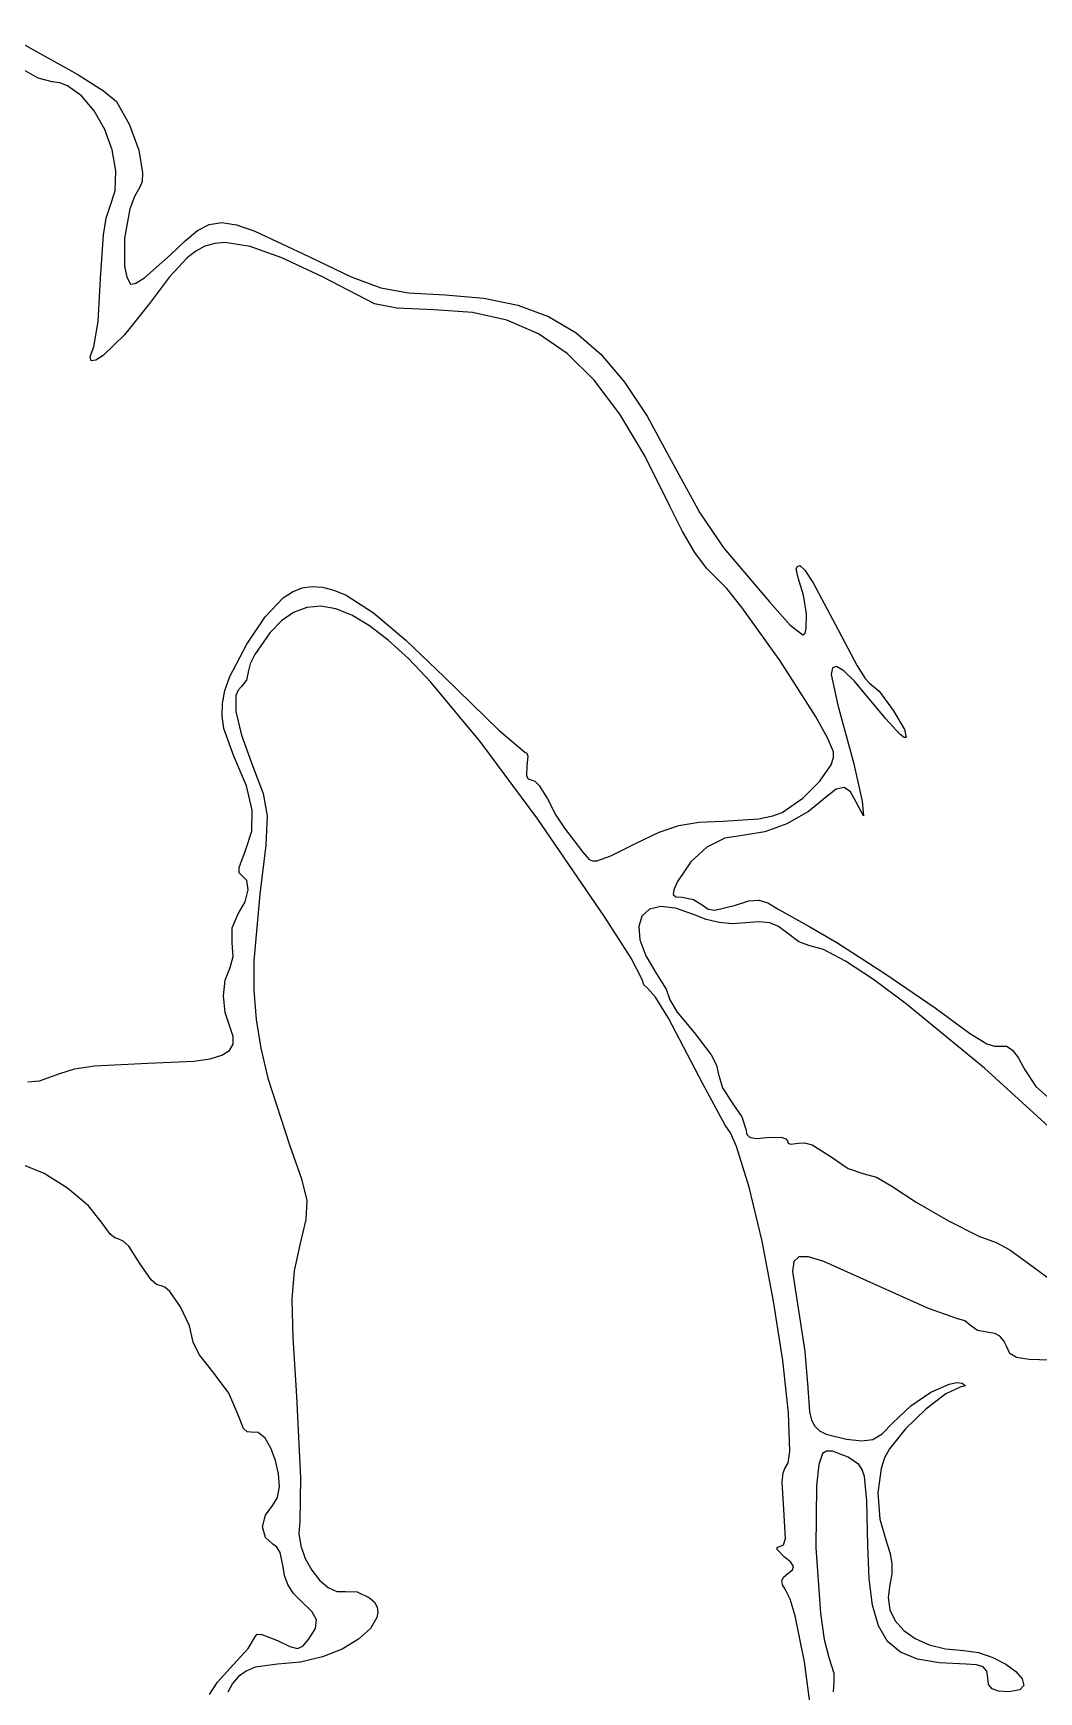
# Model space of a CAD drawing. Extents: x 56 to 1033, y 17 to 979.
# Drawn here: x 626.3 to 712, y 830.2 to 971.6 of the extents above; entities that cross this region are included whole.
import ezdxf

# ---------------------------------------------------------------- set-up
doc = ezdxf.new("R2010")
doc.units = 0

msp = doc.modelspace()

# ---------------------------------------------------------------- linework, layer by layer
at = {"layer": 'Layer 1'}
for p, q in [((623.738056, 971.617058), (630.061662, 968.081559)), ((626.687002, 967.780104), (625.27977, 968.563916)), ((627.87456, 967.454096), (626.687002, 967.780104)), ((628.531269, 967.372394), (627.87456, 967.454096)), ((630.061662, 968.081559), (632.268715, 966.686871)), ((629.174804, 967.137866), (628.531269, 967.372394)), ((630.39351, 966.273812), (629.174804, 967.137866)), ((631.472997, 964.988885), (630.39351, 966.273812)), ((632.268715, 966.686871), (633.35653, 965.797169)), ((632.355582, 963.410038), (631.472997, 964.988885)), ((633.35653, 965.797169), (634.466975, 963.813539)), ((632.983586, 961.664224), (632.355582, 963.410038)), ((634.466975, 963.813539), (635.254853, 961.628304)), ((633.299324, 959.878394), (632.983586, 961.664224)), ((635.254853, 961.628304), (635.594301, 959.700634)), ((633.245116, 958.1795), (633.299324, 959.878394)), ((635.556533, 958.976876), (635.35946, 958.489699)), ((635.594301, 959.700634), (635.556533, 958.976876)), ((632.76328, 956.694496), (633.245116, 958.1795)), ((634.894306, 957.700424), (634.515298, 956.649569)), ((635.35946, 958.489699), (634.894306, 957.700424)), ((632.495718, 955.832271), (632.76328, 956.694496)), ((634.515298, 956.649569), (634.052439, 954.145675)), ((632.26442, 954.413735), (632.495718, 955.832271)), ((639.212922, 953.92146), (640.274887, 954.784467)), ((640.274887, 954.784467), (641.275721, 955.298251)), ((641.275721, 955.298251), (642.341218, 955.46142)), ((642.341218, 955.46142), (643.597172, 955.272585)), ((643.597172, 955.272585), (645.169379, 954.730355)), ((645.169379, 954.730355), (649.76573, 952.580149)), ((632.00949, 950.695126), (632.26442, 954.413735)), ((634.052439, 954.145675), (634.044325, 951.743123)), ((637.96403, 952.710619), (639.212922, 953.92146)), ((640.91015, 953.445443), (640.134052, 953.040699)), ((641.737048, 953.687702), (640.91015, 953.445443)), ((642.63842, 953.767438), (641.737048, 953.687702)), ((644.759278, 953.439187), (642.63842, 953.767438)), ((647.462107, 952.460381), (644.759278, 953.439187)), ((635.743468, 950.753271), (637.96403, 952.710619)), ((639.385082, 952.473508), (637.873834, 950.851939)), ((640.134052, 953.040699), (639.385082, 952.473508)), ((650.936293, 950.830713), (647.462107, 952.460381)), ((649.76573, 952.580149), (653.389629, 950.850537)), ((631.802252, 947.025361), (632.00949, 950.695126)), ((634.044325, 951.743123), (634.233749, 950.818946)), ((634.233749, 950.818946), (634.5644, 950.207019)), ((634.967972, 950.262686), (635.743468, 950.753271)), ((637.873834, 950.851939), (636.18702, 948.581046)), ((655.37122, 948.549876), (650.936293, 950.830713)), ((653.389629, 950.850537), (655.912061, 949.903213)), ((634.5644, 950.207019), (634.967972, 950.262686)), ((655.912061, 949.903213), (658.265753, 949.475074)), ((658.265753, 949.475074), (661.38343, 949.303019)), ((661.38343, 949.303019), (664.68235, 949.030377)), ((664.68235, 949.030377), (667.604289, 948.426645)), ((636.18702, 948.581046), (634.049632, 945.897991)), ((657.285552, 948.171642), (655.37122, 948.549876)), ((660.45162, 948.014326), (657.285552, 948.171642)), ((663.718702, 947.804455), (660.45162, 948.014326)), ((666.664615, 947.145432), (663.718702, 947.804455)), ((667.604289, 948.426645), (670.207847, 947.449447)), ((631.418, 944.861986), (631.802252, 947.025361)), ((669.342411, 945.993144), (666.664615, 947.145432)), ((670.207847, 947.449447), (672.551624, 946.056407)), ((631.123643, 944.039618), (631.418, 944.861986)), ((634.049632, 945.897991), (632.232246, 944.14197)), ((671.80514, 944.303476), (669.342411, 945.993144)), ((672.551624, 946.056407), (674.694221, 944.20515)), ((631.199992, 943.675721), (631.123643, 944.039618)), ((631.588907, 943.724953), (631.199992, 943.675721)), ((632.232246, 944.14197), (631.588907, 943.724953)), ((674.105854, 942.032314), (671.80514, 944.303476)), ((674.694221, 944.20515), (676.694237, 941.8533)), ((676.297605, 939.135545), (674.105854, 942.032314)), ((676.694237, 941.8533), (678.610273, 938.958482)), ((678.433443, 935.569053), (676.297605, 939.135545)), ((678.610273, 938.958482), (680.50093, 935.478319)), ((680.56642, 931.288726), (678.433443, 935.569053)), ((680.50093, 935.478319), (683.109185, 930.70783)), ((681.638399, 929.136483), (680.56642, 931.288726)), ((683.109185, 930.70783), (685.14459, 927.691449)), ((682.689655, 927.345115), (681.638399, 929.136483)), ((683.671161, 925.990495), (682.689655, 927.345115)), ((685.14459, 927.691449), (689.04026, 923.126069)), ((684.53389, 925.148496), (683.671161, 925.990495)), ((685.421998, 924.256053), (684.53389, 925.148496)), ((691.335684, 925.92864), (691.43339, 926.142173)), ((691.48781, 925.187859), (691.335684, 925.92864)), ((691.43339, 926.142173), (691.6421, 926.218749)), ((691.957518, 923.690266), (691.48781, 925.187859)), ((691.6421, 926.218749), (692.066926, 925.823651)), ((692.066926, 925.823651), (692.778916, 924.747889)), ((647.590959, 923.464986), (648.377496, 923.984016)), ((648.377496, 923.984016), (649.190738, 924.312603)), ((649.190738, 924.312603), (650.042219, 924.448814)), ((650.042219, 924.448814), (650.943474, 924.390715)), ((650.943474, 924.390715), (651.906037, 924.136372)), ((651.906037, 924.136372), (652.941444, 923.683852)), ((652.941444, 923.683852), (655.276927, 922.176546)), ((686.724469, 922.628378), (685.421998, 924.256053)), ((692.204469, 922.101694), (691.957518, 923.690266)), ((692.778916, 924.747889), (694.6673, 921.211559)), ((646.051855, 921.863332), (647.590959, 923.464986)), ((648.471253, 922.232788), (647.425292, 921.508768)), ((649.58582, 922.651041), (648.471253, 922.232788)), ((650.779206, 922.754877), (649.58582, 922.651041)), ((652.061626, 922.535644), (650.779206, 922.754877)), ((653.443294, 921.984692), (652.061626, 922.535644)), ((655.276927, 922.176546), (658.042203, 919.853328)), ((689.949655, 918.090474), (686.724469, 922.628378)), ((689.04026, 923.126069), (690.813305, 921.14989)), ((644.48115, 919.52311), (646.051855, 921.863332)), ((647.425292, 921.508768), (646.43772, 920.48763)), ((654.934424, 921.093371), (653.443294, 921.984692)), ((656.545232, 919.85303), (654.934424, 921.093371)), ((690.813305, 921.14989), (691.89104, 920.327939)), ((692.081178, 920.464991), (692.193898, 920.841225)), ((692.193898, 920.841225), (692.204469, 922.101694)), ((694.6673, 921.211559), (696.524127, 917.675247)), ((643.032834, 916.753835), (644.48115, 919.52311)), ((646.43772, 920.48763), (645.159325, 918.640249)), ((658.285932, 918.255019), (656.545232, 919.85303)), ((658.042203, 919.853328), (661.32955, 916.69873)), ((691.89104, 920.327939), (692.081178, 920.464991)), ((645.159325, 918.640249), (644.770431, 917.84756)), ((660.166739, 916.290687), (658.285932, 918.255019)), ((692.963746, 913.381055), (689.949655, 918.090474)), ((642.613959, 915.568893), (643.032834, 916.753835)), ((644.6276, 917.28243), (644.454559, 916.462762)), ((644.770431, 917.84756), (644.6276, 917.28243)), ((661.32955, 916.69873), (665.983354, 912.188891)), ((694.415415, 917.513022), (694.325347, 916.926607)), ((694.325347, 916.926607), (694.87838, 914.322837)), ((694.76506, 917.618165), (694.415415, 917.513022)), ((695.385673, 917.238818), (694.76506, 917.618165)), ((696.288643, 916.371763), (695.385673, 917.238818)), ((696.524127, 917.675247), (697.201891, 916.599487)), ((697.201891, 916.599487), (697.58492, 916.204389)), ((642.39223, 914.461774), (642.613959, 915.568893)), ((643.5453, 915.147657), (643.538322, 913.764855)), ((643.731227, 915.605354), (643.5453, 915.147657)), ((644.03851, 915.90918), (643.731227, 915.605354)), ((644.454559, 916.462762), (644.03851, 915.90918)), ((664.389528, 911.228458), (660.166739, 916.290687)), ((698.98722, 913.161657), (696.288643, 916.371763)), ((697.58492, 916.204389), (698.391843, 915.512215)), ((698.391843, 915.512215), (699.63822, 913.848049)), ((642.362862, 913.390999), (642.39223, 914.461774)), ((643.538322, 913.764855), (644.019194, 911.749185)), ((694.87838, 914.322837), (696.210028, 909.435035)), ((699.63822, 913.848049), (700.564684, 912.254827)), ((642.521074, 912.31509), (642.362862, 913.390999)), ((643.3811, 909.98195), (642.521074, 912.31509)), ((694.002349, 911.538989), (692.963746, 913.381055)), ((700.169895, 911.838565), (698.98722, 913.161657)), ((700.564684, 912.254827), (700.718813, 911.560644)), ((644.019194, 911.749185), (644.98953, 909.08906)), ((669.295316, 904.597141), (664.389528, 911.228458)), ((665.983354, 912.188891), (668.19611, 910.31312)), ((694.52104, 910.346396), (694.002349, 911.538989)), ((700.527904, 911.573524), (700.169895, 911.838565)), ((700.718813, 911.560644), (700.527904, 911.573524)), ((644.436747, 907.45212), (643.3811, 909.98195)), ((668.19611, 910.31312), (668.355996, 910.220158)), ((668.355996, 910.220158), (668.440644, 909.967041)), ((668.440644, 909.967041), (668.36243, 909.13497)), ((694.307316, 909.236532), (694.519983, 909.845455)), ((694.519983, 909.845455), (694.52104, 910.346396)), ((696.210028, 909.435035), (696.969698, 906.141811)), ((644.98953, 909.08906), (645.865136, 906.790903)), ((668.36243, 909.13497), (668.335466, 908.295199)), ((668.335466, 908.295199), (668.483158, 908.046882)), ((668.483158, 908.046882), (668.72476, 907.9568)), ((693.358262, 907.826405), (694.307316, 909.236532)), ((644.93931, 905.363623), (644.436747, 907.45212)), ((645.865136, 906.790903), (646.219079, 904.89133)), ((668.72476, 907.9568), (669.042171, 907.828974)), ((669.042171, 907.828974), (669.410826, 907.480934)), ((669.410826, 907.480934), (670.11889, 906.33683)), ((691.8961, 906.379338), (693.358262, 907.826405)), ((694.749002, 907.166982), (693.9447, 906.527761)), ((695.41028, 907.303933), (694.749002, 907.166982)), ((695.965051, 906.931536), (695.41028, 907.303933)), ((696.44983, 906.042717), (695.965051, 906.931536)), ((644.906313, 903.571776), (644.93931, 905.363623)), ((670.11889, 906.33683), (670.843043, 904.933158)), ((689.335261, 904.872746), (690.14305, 905.158656)), ((690.14305, 905.158656), (691.8961, 906.379338)), ((692.373213, 905.248871), (690.531893, 904.206701)), ((693.9447, 906.527761), (692.373213, 905.248871)), ((697.076571, 904.86907), (696.44983, 906.042717)), ((696.969698, 906.141811), (697.076571, 904.86907)), ((646.219079, 904.89133), (646.107225, 902.370172)), ((674.96582, 896.32753), (669.295316, 904.597141)), ((670.843043, 904.933158), (671.56778, 903.83323)), ((671.56778, 903.83323), (673.12728, 901.78921)), ((679.63874, 903.477173), (681.331804, 904.05637)), ((681.331804, 904.05637), (683.036626, 904.344354)), ((683.036626, 904.344354), (685.07131, 904.422308)), ((685.07131, 904.422308), (688.109766, 904.638611)), ((688.109766, 904.638611), (689.335261, 904.872746)), ((690.531893, 904.206701), (688.642291, 903.504821)), ((644.35528, 901.9319), (644.906313, 903.571776)), ((646.107225, 902.370172), (645.58544, 898.20726)), ((675.527352, 901.46544), (677.63933, 902.525578)), ((677.63933, 902.525578), (679.63874, 903.477173)), ((685.257049, 902.978527), (683.714641, 902.201364)), ((686.92596, 903.246801), (685.257049, 902.978527)), ((688.642291, 903.504821), (686.92596, 903.246801)), ((643.816207, 900.471997), (644.35528, 901.9319)), ((673.12728, 901.78921), (673.670232, 901.162356)), ((673.670232, 901.162356), (673.963315, 901.031321)), ((673.963315, 901.031321), (674.337288, 901.032732)), ((674.337288, 901.032732), (675.527352, 901.46544)), ((682.351635, 900.952296), (681.22093, 899.268311)), ((683.714641, 902.201364), (682.351635, 900.952296)), ((643.821543, 900.03197), (643.816207, 900.471997)), ((644.01506, 899.81594), (643.821543, 900.03197)), ((644.479403, 899.365662), (644.01506, 899.81594)), ((644.327546, 897.555406), (644.579003, 898.557769)), ((644.579003, 898.557769), (644.479403, 899.365662)), ((645.58544, 898.20726), (645.079407, 892.52141)), ((680.893646, 898.577267), (680.833933, 898.175411)), ((680.833933, 898.175411), (681.063138, 897.98864)), ((681.22093, 899.268311), (680.893646, 898.577267)), ((643.73872, 896.52172), (644.327546, 897.555406)), ((678.812635, 896.922628), (678.179626, 896.339824)), ((679.772354, 897.163626), (678.812635, 896.922628)), ((681.033315, 897.021947), (679.772354, 897.163626)), ((682.57005, 896.456718), (681.033315, 897.021947)), ((681.063138, 897.98864), (681.60261, 897.942851)), ((681.60261, 897.942851), (682.573915, 897.735096)), ((682.573915, 897.735096), (683.39102, 897.235591)), ((683.39102, 897.235591), (683.830313, 896.927842)), ((683.830313, 896.927842), (684.38062, 896.830915)), ((684.38062, 896.830915), (686.16153, 897.274391)), ((686.16153, 897.274391), (687.302995, 897.631898)), ((687.302995, 897.631898), (688.149233, 897.703622)), ((688.149233, 897.703622), (688.921951, 897.466978)), ((688.921951, 897.466978), (689.84286, 896.899381)), ((689.84286, 896.899381), (692.48047, 895.410711)), ((643.22388, 894.05162), (643.229326, 895.332814)), ((643.229326, 895.332814), (643.73872, 896.52172)), ((677.253612, 892.738786), (674.96582, 896.32753)), ((678.179626, 896.339824), (677.898795, 895.456087)), ((677.898795, 895.456087), (677.99561, 894.312289)), ((683.649984, 896.033058), (682.57005, 896.456718)), ((684.757302, 895.771994), (683.649984, 896.033058)), ((685.882385, 895.675069), (684.757302, 895.771994)), ((687.01561, 895.743828), (685.882385, 895.675069)), ((688.166498, 895.834578), (687.01561, 895.743828)), ((689.0732, 895.743768), (688.166498, 895.834578)), ((689.824277, 895.450901), (689.0732, 895.743768)), ((690.50829, 894.935478), (689.824277, 895.450901)), ((692.48047, 895.410711), (694.805993, 894.076608)), ((643.317147, 892.876293), (643.22388, 894.05162)), ((677.99561, 894.312289), (678.495539, 892.949302)), ((691.558802, 894.147203), (690.50829, 894.935478)), ((692.40215, 893.819338), (691.558802, 894.147203)), ((694.805993, 894.076608), (698.884558, 891.433756)), ((643.0678, 891.9378), (643.317147, 892.876293)), ((645.079407, 892.52141), (645.085967, 889.977173)), ((678.20519, 890.92761), (677.253612, 892.738786)), ((678.495539, 892.949302), (679.42405, 891.407998)), ((693.65636, 893.475108), (692.40215, 893.819338)), ((695.520664, 892.485667), (693.65636, 893.475108)), ((697.91057, 890.915886), (695.520664, 892.485667)), ((642.644636, 890.864606), (643.0678, 891.9378)), ((679.42405, 891.407998), (680.228455, 890.101041)), ((698.884558, 891.433756), (703.167928, 888.512399)), ((642.500139, 889.52873), (642.644636, 890.864606)), ((645.085967, 889.977173), (645.27905, 887.518408)), ((678.334966, 890.484806), (678.20519, 890.92761)), ((678.647, 890.18595), (678.334966, 890.484806)), ((679.321555, 889.413961), (678.647, 890.18595)), ((680.228455, 890.101041), (680.56303, 889.204948)), ((700.741587, 888.830639), (697.91057, 890.915886)), ((642.635022, 888.122422), (642.500139, 889.52873)), ((680.428226, 887.630429), (679.321555, 889.413961)), ((680.56303, 889.204948), (681.168691, 888.136584)), ((707.388992, 883.373236), (700.741587, 888.830639)), ((703.167928, 888.512399), (706.10787, 886.342781)), ((643.05, 886.83793), (642.635022, 888.122422)), ((643.322647, 886.053653), (643.05, 886.83793)), ((645.27905, 887.518408), (645.668759, 885.059873)), ((683.35534, 882.03698), (680.428226, 887.630429)), ((681.168691, 888.136584), (682.62483, 886.415368)), ((642.987484, 884.877202), (643.308716, 885.403069)), ((643.308716, 885.403069), (643.322647, 886.053653)), ((682.62483, 886.415368), (684.080971, 884.495647)), ((706.10787, 886.342781), (707.582443, 885.444561)), ((707.582443, 885.444561), (708.251355, 885.239854)), ((636.04647, 883.80445), (639.972742, 883.958138)), ((639.972742, 883.958138), (641.340221, 884.163712)), ((641.340221, 884.163712), (642.338228, 884.467075)), ((642.338228, 884.467075), (642.987484, 884.877202)), ((645.668759, 885.059873), (646.265196, 882.516331)), ((684.080971, 884.495647), (684.523933, 883.619218)), ((708.251355, 885.239854), (708.75871, 885.246061)), ((708.75871, 885.246061), (709.259885, 885.2508)), ((709.259885, 885.2508), (709.75717, 884.93191)), ((709.75717, 884.93191), (710.273992, 884.26666)), ((710.273992, 884.26666), (710.83378, 883.232321)), ((626.809823, 882.291966), (628.5196, 882.920969)), ((628.5196, 882.920969), (628.5199, 882.92084)), ((628.5199, 882.92084), (629.780221, 883.29847)), ((629.780221, 883.29847), (631.488661, 883.575592)), ((631.488661, 883.575592), (636.04647, 883.80445)), ((684.523933, 883.619218), (684.68662, 882.950018)), ((684.68662, 882.950018), (685.032704, 881.675077)), ((714.78695, 876.632438), (707.388992, 883.373236)), ((710.83378, 883.232321), (711.772798, 881.809801)), ((625.797013, 882.20228), (626.809823, 882.291966)), ((646.265196, 882.516331), (648.11867, 876.83326)), ((685.26172, 878.5025), (683.35534, 882.03698)), ((685.032704, 881.675077), (685.86478, 880.406188)), ((711.772798, 881.809801), (713.024005, 880.685567)), ((685.86478, 880.406188), (686.696852, 879.226606)), ((685.734836, 877.844415), (685.26172, 878.5025)), ((686.696852, 879.226606), (687.04294, 878.166438)), ((686.245828, 876.695477), (685.734836, 877.844415)), ((687.04294, 878.166438), (687.12834, 877.710888)), ((687.12834, 877.710888), (687.417945, 877.453279)), ((687.417945, 877.453279), (687.96186, 877.373317)), ((687.96186, 877.373317), (688.81019, 877.450708)), ((688.81019, 877.450708), (690.058302, 877.472089)), ((690.058302, 877.472089), (690.437983, 877.352871)), ((690.437983, 877.352871), (690.57743, 877.160028)), ((690.57743, 877.160028), (690.65172, 876.97494)), ((690.65172, 876.97494), (690.853992, 876.877647)), ((690.853992, 876.877647), (691.51889, 876.971218)), ((691.51889, 876.971218), (692.029457, 877.010809)), ((692.029457, 877.010809), (692.685839, 876.822886)), ((648.11867, 876.83326), (649.154596, 873.938365)), ((687.331408, 873.2118), (686.245828, 876.695477)), ((692.685839, 876.822886), (694.21494, 875.856078)), ((694.21494, 875.856078), (695.763596, 874.813363)), ((627.19295, 874.389498), (625.50478, 875.05592)), ((629.181453, 873.12315), (627.19295, 874.389498)), ((695.763596, 874.813363), (697.02309, 874.379678)), ((697.02309, 874.379678), (698.179811, 874.061332)), ((698.179811, 874.061332), (699.48144, 873.295948)), ((630.975843, 871.619), (629.181453, 873.12315)), ((649.154596, 873.938365), (649.590977, 872.083641)), ((688.418389, 868.624983), (687.331408, 873.2118)), ((699.48144, 873.295948), (701.550889, 871.933131)), ((632.08168, 870.23917), (630.975843, 871.619)), ((649.590977, 872.083641), (649.50978, 870.468304)), ((701.550889, 871.933131), (704.33113, 870.348666)), ((632.81653, 869.210593), (632.08168, 870.23917)), ((649.50978, 870.468304), (648.99297, 868.29157)), ((704.33113, 870.348666), (706.909351, 869.036071)), ((633.212893, 868.897698), (632.81653, 869.210593)), ((633.56371, 868.78278), (633.212893, 868.897698)), ((633.938981, 868.620091), (633.56371, 868.78278)), ((634.402009, 868.177128), (633.938981, 868.620091)), ((689.406697, 863.508541), (688.418389, 868.624983)), ((706.909351, 869.036071), (708.37274, 868.488868)), ((708.37274, 868.488868), (709.563442, 867.883217)), ((635.3561, 866.72099), (634.402009, 868.177128)), ((648.99297, 868.29157), (648.522709, 866.076899)), ((691.554515, 867.290459), (691.120183, 866.875245)), ((692.382904, 867.28684), (691.554515, 867.290459)), ((693.674421, 866.886903), (692.382904, 867.28684)), ((709.563442, 867.883217), (711.52828, 866.427058)), ((636.313934, 865.308266), (635.3561, 866.72099)), ((648.522709, 866.076899), (648.329301, 863.676008)), ((691.120183, 866.875245), (691.010839, 866.018685)), ((691.010839, 866.018685), (691.49083, 862.89147)), ((697.92312, 864.98813), (693.674421, 866.886903)), ((711.52828, 866.427058), (712.732743, 865.5487)), ((636.781007, 864.912346), (636.313934, 865.308266)), ((637.16121, 864.80716), (636.781007, 864.912346)), ((637.499242, 864.704142), (637.16121, 864.80716)), ((637.914399, 864.328296), (637.499242, 864.704142)), ((638.825431, 863.020271), (637.914399, 864.328296)), ((702.626834, 862.883304), (697.92312, 864.98813)), ((639.593006, 861.40738), (638.825431, 863.020271)), ((648.329301, 863.676008), (648.396626, 860.357547)), ((690.196263, 858.435988), (689.406697, 863.508541)), ((691.49083, 862.89147), (692.071413, 859.200505)), ((705.04028, 862.00784), (702.626834, 862.883304)), ((639.91582, 860.01392), (639.593006, 861.40738)), ((705.699913, 861.834795), (705.04028, 862.00784)), ((706.18688, 861.41875), (705.699913, 861.834795)), ((706.79606, 861.002719), (706.18688, 861.41875)), ((640.416644, 858.941623), (639.91582, 860.01392)), ((648.396626, 860.357547), (648.70856, 855.39017)), ((707.74946, 860.82968), (706.79606, 861.002719)), ((708.256095, 860.742788), (707.74946, 860.82968)), ((708.698689, 860.499786), (708.256095, 860.742788)), ((709.043338, 860.127186), (708.698689, 860.499786)), ((709.25614, 859.6515), (709.043338, 860.127186)), ((641.62075, 857.4536), (640.416644, 858.941623)), ((692.071413, 859.200505), (692.33086, 856.11701)), ((709.53797, 859.042904), (709.25614, 859.6515)), ((710.118841, 858.685086), (709.53797, 859.042904)), ((711.193799, 858.51594), (710.118841, 858.685086)), ((712.95789, 858.47336), (711.193799, 858.51594)), ((642.941298, 855.663633), (641.62075, 857.4536)), ((690.687013, 853.980837), (690.196263, 858.435988)), ((643.72201, 853.86537), (642.941298, 855.663633)), ((692.33086, 856.11701), (692.45496, 854.060357)), ((701.111891, 854.561516), (702.82357, 855.724721)), ((702.82357, 855.724721), (704.387499, 856.428328)), ((705.30322, 856.15412), (704.089744, 855.598776)), ((704.387499, 856.428328), (705.01618, 856.552002)), ((705.01618, 856.552002), (705.49047, 856.49384)), ((705.763659, 856.27109), (705.30322, 856.15412)), ((705.49047, 856.49384), (705.763659, 856.27109)), ((648.70856, 855.39017), (649.069182, 848.427345)), ((699.56567, 853.11721), (701.111891, 854.561516)), ((702.39201, 854.288385), (700.642848, 852.599581)), ((704.089744, 855.598776), (702.39201, 854.288385)), ((644.208879, 852.632776), (643.72201, 853.86537)), ((690.778876, 850.716603), (690.687013, 853.980837)), ((692.45496, 854.060357), (692.626457, 853.358485)), ((692.626457, 853.358485), (692.90517, 852.828471)), ((692.90517, 852.828471), (693.316789, 852.435984)), ((698.647433, 852.177217), (699.56567, 853.11721)), ((644.518472, 852.354972), (644.208879, 852.632776)), ((644.84478, 852.34), (644.518472, 852.354972)), ((645.45694, 852.303407), (644.84478, 852.34)), ((646.034347, 851.803622), (645.45694, 852.303407)), ((646.539881, 850.966095), (646.034347, 851.803622)), ((693.316789, 852.435984), (693.887002, 852.14669)), ((693.887002, 852.14669), (695.60597, 851.74035)), ((695.60597, 851.74035), (696.928678, 851.579581)), ((696.928678, 851.579581), (697.855468, 851.694939)), ((697.855468, 851.694939), (698.647433, 852.177217)), ((700.642848, 852.599581), (699.27509, 850.909)), ((646.936421, 849.916279), (646.539881, 850.966095)), ((690.643952, 849.710303), (690.778876, 850.716603)), ((693.57691, 850.5121), (693.249082, 849.576064)), ((693.928408, 850.706007), (693.57691, 850.5121)), ((694.41234, 850.717219), (693.928408, 850.706007)), ((695.75144, 850.19534), (694.41234, 850.717219)), ((696.670428, 849.567027), (695.75144, 850.19534)), ((698.874222, 850.140716), (698.5779, 849.232893)), ((699.27509, 850.909), (698.874222, 850.140716)), ((647.186849, 848.779623), (646.936421, 849.916279)), ((647.254045, 847.681579), (647.186849, 848.779623)), ((690.132785, 848.066475), (690.207662, 848.84609)), ((690.207662, 848.84609), (690.37178, 849.2168)), ((690.37178, 849.2168), (690.643952, 849.710303)), ((693.249082, 849.576064), (693.051015, 847.746075)), ((696.957827, 849.152639), (696.670428, 849.567027)), ((697.156065, 848.557326), (696.957827, 849.152639)), ((698.5779, 849.232893), (698.302885, 847.141994)), ((647.100888, 846.747598), (647.254045, 847.681579)), ((649.069182, 848.427345), (649.01123, 844.70287)), ((690.26468, 845.73724), (690.132785, 848.066475)), ((693.051015, 847.746075), (693.01057, 842.485222)), ((697.361765, 846.481615), (697.156065, 848.557326)), ((646.066204, 845.254886), (646.69026, 846.10313)), ((646.69026, 846.10313), (647.100888, 846.747598)), ((697.44094, 842.65527), (697.361765, 846.481615)), ((698.302885, 847.141994), (698.458025, 844.923023)), ((645.80664, 844.24528), (646.066204, 845.254886)), ((649.01123, 844.70287), (648.919348, 843.700138)), ((690.410177, 843.264611), (690.26468, 845.73724)), ((698.458025, 844.923023), (699.0513, 842.8627)), ((646.066204, 843.35151), (645.80664, 844.24528)), ((646.69026, 842.78168), (646.066204, 843.35151)), ((648.919348, 843.700138), (649.086489, 842.628432)), ((690.247212, 842.730538), (690.410177, 843.264611)), ((647.033351, 842.523933), (646.69026, 842.78168)), ((647.314311, 842.072801), (647.033351, 842.523933)), ((647.57387, 840.84463), (647.314311, 842.072801)), ((649.086489, 842.628432), (649.465811, 841.559289)), ((649.465811, 841.559289), (650.010471, 840.564244)), ((689.711281, 842.501393), (689.91654, 842.56853)), ((689.717132, 842.316796), (689.711281, 842.501393)), ((690.31598, 841.6961), (689.717132, 842.316796)), ((689.91654, 842.56853), (690.247212, 842.730538)), ((690.867464, 841.22952), (690.31598, 841.6961)), ((693.01057, 842.485222), (693.388385, 836.891508)), ((697.555304, 839.835988), (697.44094, 842.65527)), ((699.0513, 842.8627), (699.352052, 841.983286)), ((699.352052, 841.983286), (699.49777, 841.098869)), ((647.678224, 840.094852), (647.57387, 840.84463)), ((647.974874, 839.333088), (647.678224, 840.094852)), ((650.010471, 840.564244), (650.673629, 839.714833)), ((690.256968, 839.969305), (690.61372, 840.2683)), ((690.61372, 840.2683), (691.001836, 840.58512)), ((691.09125, 840.88236), (690.867464, 841.22952)), ((691.001836, 840.58512), (691.09125, 840.88236)), ((699.487938, 840.216122), (699.32204, 839.34172)), ((699.49777, 841.098869), (699.487938, 840.216122)), ((648.439199, 838.607469), (647.974874, 839.333088)), ((650.673629, 839.714833), (651.40844, 839.082594)), ((651.40844, 839.082594), (652.168065, 838.73906)), ((652.168065, 838.73906), (652.90566, 838.75577)), ((652.90566, 838.75577), (653.883822, 838.713188)), ((653.883822, 838.713188), (654.95134, 838.21243)), ((690.103184, 839.661329), (690.256968, 839.969305)), ((690.148748, 839.322683), (690.103184, 839.661329)), ((690.39004, 838.93168), (690.148748, 839.322683)), ((690.802078, 838.087431), (690.39004, 838.93168)), ((697.844314, 837.572079), (697.555304, 839.835988)), ((699.32204, 839.34172), (699.165103, 838.225287)), ((649.04658, 837.96613), (648.439199, 838.607469)), ((650.018669, 837.036167), (649.04658, 837.96613)), ((654.95134, 838.21243), (655.353653, 837.832706)), ((655.353653, 837.832706), (655.584164, 837.418449)), ((655.584164, 837.418449), (655.654174, 836.977802)), ((691.236678, 836.65595), (690.802078, 838.087431)), ((698.353818, 835.808226), (697.844314, 837.572079)), ((699.165103, 838.225287), (699.324262, 837.184905)), ((650.429496, 836.312406), (650.018669, 837.036167)), ((650.322278, 835.588835), (650.429496, 836.312406)), ((655.574984, 836.518912), (655.014212, 835.578984)), ((655.654174, 836.977802), (655.574984, 836.518912)), ((692.051443, 832.752432), (691.236678, 836.65595)), ((693.388385, 836.891508), (693.713143, 834.645443)), ((699.324262, 837.184905), (699.776306, 836.241359)), ((699.776306, 836.241359), (700.498025, 835.415434)), ((644.580519, 833.895315), (645.21756, 834.94523)), ((645.21756, 834.94523), (645.36526, 835.095823)), ((645.36526, 835.095823), (645.767409, 835.073729)), ((645.767409, 835.073729), (647.08936, 834.56184)), ((647.08936, 834.56184), (648.143281, 834.052034)), ((649.26448, 834.093313), (649.74023, 834.65944)), ((649.74023, 834.65944), (650.322278, 835.588835)), ((653.992257, 834.663828), (652.599532, 833.838606)), ((655.014212, 835.578984), (653.992257, 834.663828)), ((693.713143, 834.645443), (694.11727, 833.1269)), ((699.129662, 834.489114), (698.353818, 835.808226)), ((700.217693, 833.559428), (699.129662, 834.489114)), ((700.498025, 835.415434), (701.466209, 834.727915)), ((701.466209, 834.727915), (702.657648, 834.199588)), ((643.0489, 832.19197), (644.580519, 833.895315)), ((648.143281, 834.052034), (648.800242, 833.893351)), ((648.800242, 833.893351), (649.26448, 834.093313)), ((650.926447, 833.168484), (649.063413, 832.718624)), ((652.599532, 833.838606), (650.926447, 833.168484)), ((694.11727, 833.1269), (694.551012, 831.773684)), ((701.663757, 832.963852), (700.217693, 833.559428)), ((702.657648, 834.199588), (704.049132, 833.851238)), ((704.049132, 833.851238), (705.61745, 833.70365)), ((705.61745, 833.70365), (706.890813, 833.529278)), ((706.890813, 833.529278), (708.112619, 833.120961)), ((708.112619, 833.120961), (709.195636, 832.557971)), ((641.967955, 831.007191), (643.0489, 832.19197)), ((644.4084, 831.957414), (643.763598, 831.492865)), ((645.179535, 832.289053), (644.4084, 831.957414)), ((647.10084, 832.55419), (645.179535, 832.289053)), ((649.063413, 832.718624), (647.10084, 832.55419)), ((692.590098, 828.663414), (692.051443, 832.752432)), ((694.551012, 831.773684), (694.55319, 831.03261)), ((703.5137, 832.647071), (701.663757, 832.963852)), ((705.81337, 832.55377), (703.5137, 832.647071)), ((706.715007, 832.500121), (705.81337, 832.55377)), ((707.281494, 832.312525), (706.715007, 832.500121)), ((707.575459, 831.951012), (707.281494, 832.312525)), ((707.65953, 831.37561), (707.575459, 831.951012)), ((709.195636, 832.557971), (710.052636, 831.91958)), ((710.052636, 831.91958), (710.596388, 831.285061)), ((641.281856, 829.947411), (641.967955, 831.007191)), ((643.245116, 830.895261), (642.852945, 830.164455)), ((643.763598, 831.492865), (643.245116, 830.895261)), ((694.55319, 831.03261), (694.492795, 830.17684)), ((707.74314, 830.801952), (707.65953, 831.37561)), ((708.033851, 830.440249), (707.74314, 830.801952)), ((708.591481, 830.251689), (708.033851, 830.440249)), ((709.47585, 830.19746), (708.591481, 830.251689)), ((710.395225, 830.344729), (709.47585, 830.19746)), ((710.739661, 830.733687), (710.395225, 830.344729)), ((710.596388, 831.285061), (710.739661, 830.733687))]:
    msp.add_line(p, q, dxfattribs=at)

doc.saveas('drawing.dxf')
